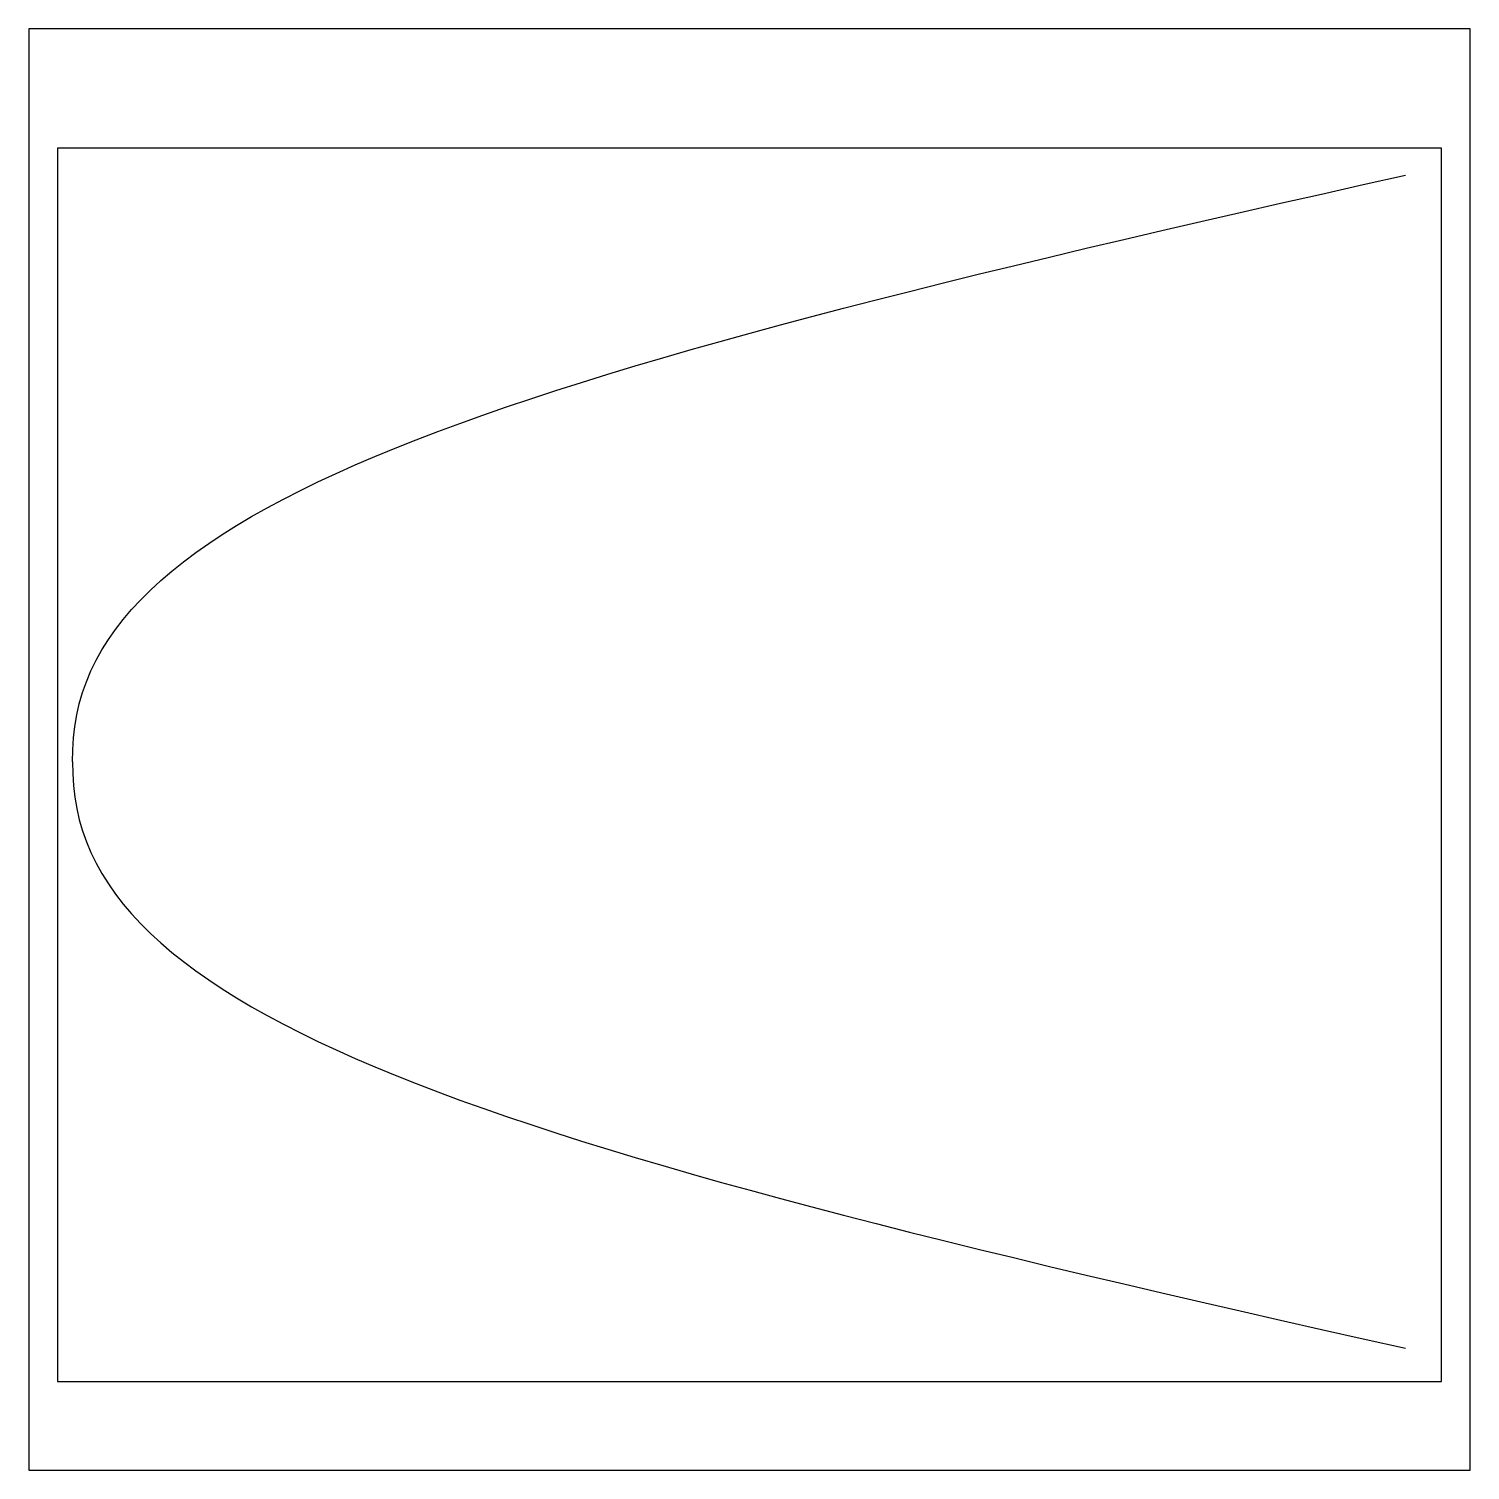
# Model space of a CAD drawing. Header units: millimetres. Extents: x 0 to 1000, y 0 to 1000.
import ezdxf

# ---------------------------------------------------------------- set-up
doc = ezdxf.new("R2010")
doc.units = ezdxf.units.MM
doc.layers.get('0').update_dxf_attribs({"color": 2})
doc.layers.add('1', color=1, linetype='Continuous')
doc.layers.add('2', color=7, linetype='Continuous')

msp = doc.modelspace()

# ---------------------------------------------------------------- linework, layer by layer
at = {"color": 2}
msp.add_lwpolyline([(0, 0), (1000, 0), (1000, 1000), (0, 1000)], close=True, dxfattribs=at)
at = {"layer": '1', "color": 1}
for p, q in [((20, 917.2), (20, 61.6)), ((980, 917.2), (20, 917.2)), ((980, 61.6), (980, 917.2)), ((20, 61.6), (980, 61.6))]:
    msp.add_line(p, q, dxfattribs=at)
at = {"layer": '2'}
for points in [[(30.4, 491.5), (26.7, 670.3), (322.4, 757.1), (955.2, 898.5)], [(30.4, 491.5), (26.7, 312.8), (322.4, 226), (955.2, 84.6)]]:
    msp.add_open_spline(points, degree=3, dxfattribs=at)

doc.saveas('drawing.dxf')
